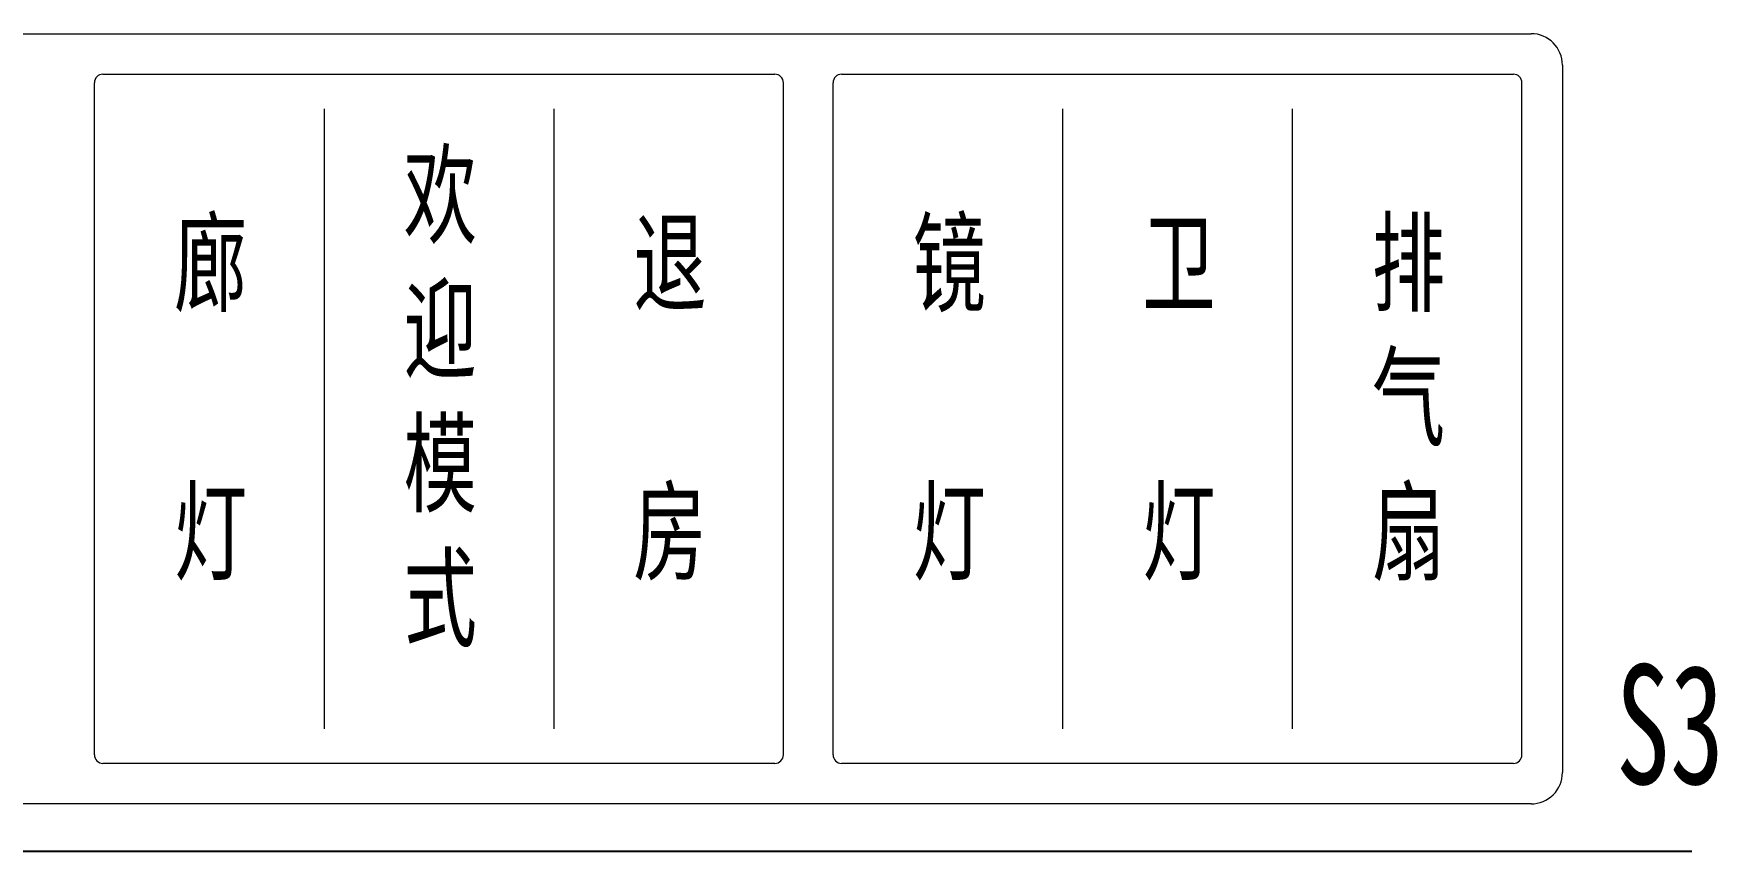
# Model space of a CAD drawing. Header units: millimetres. Extents: x 130143 to 328923, y 19139 to 134795.
# Drawn here: x 234198 to 237019, y 31471 to 32841 of the extents above; entities that cross this region are included whole.
import ezdxf

# ---------------------------------------------------------------- set-up
doc = ezdxf.new("R2010")
doc.units = ezdxf.units.MM
doc.header["$LTSCALE"] = 10
doc.layers.add('新建墙体图', color=255, linetype='Continuous')
doc.layers.add('邦威智能化', color=7, linetype='Continuous', lineweight=18)
doc.styles.add('标准', font='', dxfattribs={"width": 0.667})
doc.styles.get('标准').set_extended_font_data('仿宋_gb2312')

msp = doc.modelspace()

# ---------------------------------------------------------------- linework, layer by layer
at = {"layer": '新建墙体图'}
msp.add_line((231610.82343, 31471.12374), (236976.17817, 31471.12374), dxfattribs=at)
at = {"layer": '邦威智能化', "color": 0}
for p, q in [((232941.74098, 32840.51155), (234231.74098, 32840.51155)), ((234231.74098, 32840.51155), (235521.74098, 32840.51155)), ((235469.24098, 32840.51155), (236706.74098, 32840.51155)), ((236759.24098, 32788.01155), (236759.24098, 31603.01155)), ((234299.61598, 31632.63657), (234299.61598, 32758.38655)), ((234313.86598, 32772.63655), (235439.61598, 32772.63655)), ((235453.86598, 31632.63657), (235453.86598, 32758.38655)), ((235537.11598, 31632.63657), (235537.11598, 32758.38655)), ((235551.36598, 32772.63655), (236677.11598, 32772.63655)), ((236691.36598, 31632.63657), (236691.36598, 32758.38655)), ((235439.61598, 31618.38655), (234313.86598, 31618.38655)), ((236677.11598, 31618.38655), (235551.36598, 31618.38655)), ((234231.74098, 31550.51155), (232941.74098, 31550.51155)), ((235521.74098, 31550.51155), (234231.74098, 31550.51155)), ((236706.74098, 31550.51155), (235469.24098, 31550.51155))]:
    msp.add_line(p, q, dxfattribs=at)
at = {"layer": '邦威智能化'}
for p, q in [((234684.36598, 32714.92405), (234684.36598, 31676.09905)), ((235069.11598, 32714.92405), (235069.11598, 31676.09905)), ((235921.86598, 32714.92405), (235921.86598, 31676.09905)), ((236306.61598, 32714.92405), (236306.61598, 31676.09905))]:
    msp.add_line(p, q, dxfattribs=at)
at = {"layer": '邦威智能化', "color": 0}
for centre, radius, start, end in [((236706.74098, 32788.01155), 52.5, 0, 90), ((234313.86598, 32758.38655), 14.25, 90, 180), ((235439.61598, 32758.38655), 14.25, 0, 90), ((235551.36598, 32758.38655), 14.25, 90, 180), ((236677.11598, 32758.38655), 14.25, 0, 90), ((234313.86598, 31632.63655), 14.25, 179.99992273, 270), ((235439.61598, 31632.63655), 14.25, 270, 0.00007727), ((235551.36598, 31632.63655), 14.25, 179.99992273, 270), ((236677.11598, 31632.63655), 14.25, 270, 0.00007727), ((236706.74098, 31603.01155), 52.5, 269.99999999, 0)]:
    msp.add_arc(centre, radius, start, end, dxfattribs=at)

# ---------------------------------------------------------------- texts
at = {"layer": '邦威智能化', "color": 0, "lineweight": -3, "char_height": 135, "width": 1032.6109752, "attachment_point": 1, "style": '标准'}
for s, insert in [('{\\fSimHei|b0|i0|c134|p49;\\C256;欢\\P迎\\P模\\P式}', (234817.6396, 32638.33169)), ('{\\fSimHei|b0|i0|c134|p49;\\C256;廊\\P\\P灯}', (234432.8896, 32524.25135)), ('{\\fSimHei|b0|i0|c134|p49;\\C256;退\\P\\P房}', (235202.3896, 32524.25134)), ('{\\fSimHei|b0|i0|c134|p49;\\C256;镜\\P\\P灯}', (235670.3896, 32524.25135)), ('{\\fSimHei|b0|i0|c134|p49;\\C256;卫\\P\\P灯}', (236055.1396, 32524.25135)), ('{\\fSimHei|b0|i0|c134|p49;\\C256;排\\P气\\P扇}', (236439.8896, 32524.25134))]:
    msp.add_mtext(s, dxfattribs=dict(at, insert=insert))
at = {"layer": '邦威智能化', "linetype": 'Continuous', "lineweight": 0, "insert": (237030.17637, 31783.91617), "char_height": 200, "width": 561.1486717, "attachment_point": 3, "style": '标准'}
msp.add_mtext('{\\fSimHei|b0|i0|c134|p49;S3}', dxfattribs=at)

doc.saveas('drawing.dxf')
